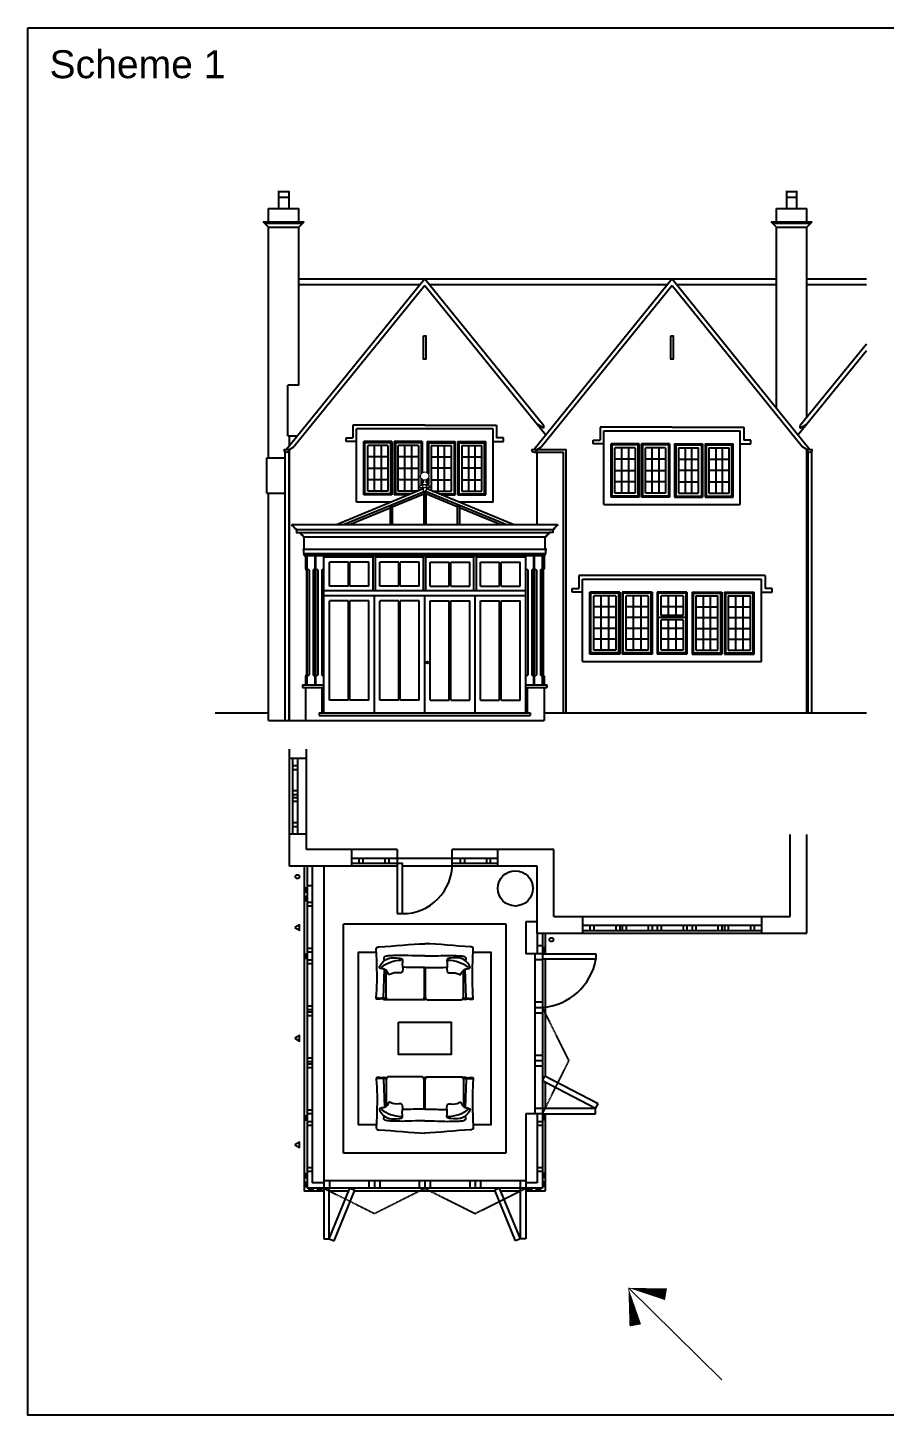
# Model space of a CAD drawing. Header units: millimetres. Extents: x -38686 to 870903, y -23218 to 232707.
# Drawn here: x 281 to 15591, y -23218 to 1592 of the extents above; entities that cross this region are included whole.
import ezdxf

# ---------------------------------------------------------------- set-up
doc = ezdxf.new("R2010")
doc.units = ezdxf.units.MM
doc.header["$LTSCALE"] = 10
doc.linetypes.add('DASHED', pattern=[19.05, 12.7, -6.35])
for name, color, linetype in [('40 - Detail Outline', 142, 'Continuous'), ('Map', 7, 'Continuous'), ('Orangery', 251, 'Continuous')]:
    doc.layers.add(name, color=color, linetype=linetype)
doc.styles.get("Standard").update_dxf_attribs({"font": 'arial.ttf'})

msp = doc.modelspace()

# ---------------------------------------------------------------- linework, layer by layer
at = {"color": 140, "linetype": 'Continuous', "lineweight": 5, "ltscale": 10, "transparency": 33554687}
msp.add_line((7345.434, -6491.071), (7410.434, -6491.071), dxfattribs=at)
at = {"layer": '40 - Detail Outline', "color": 140, "linetype": 'Continuous', "lineweight": 5, "transparency": 33554687}
for p, q in [((7310.434, -6628.071), (7310.434, -6665.962)), ((7349.975, -6628.071), (7349.975, -6703.703)), ((7405.894, -6628.071), (7405.894, -6703.703)), ((7445.434, -6628.071), (7445.434, -6665.962))]:
    msp.add_line(p, q, dxfattribs=at)
at = {"layer": '40 - Detail Outline', "color": 140, "ltscale": 10, "transparency": 33554687}
for p, q in [((5002.934, -7292.732), (9752.934, -7292.732)), ((5072.934, -7377.732), (9682.934, -7377.732)), ((5090.934, -7435.732), (9601.934, -7435.732)), ((5213.934, -7510.732), (9531.934, -7510.732))]:
    msp.add_line(p, q, dxfattribs=at)
at = {"layer": '40 - Detail Outline', "color": 140, "transparency": 33554687}
for p, q in [((6640.507, -15755.877), (6656.869, -15243.721)), ((8115.362, -15755.877), (8099, -15243.721)), ((6520.845, -15769.666), (6517.017, -15775.332)), ((6652.382, -15782.141), (6706.924, -15782.141)), ((7348.748, -15782.141), (7377.934, -15782.141)), ((7407.12, -15782.141), (7377.934, -15782.141)), ((8103.487, -15782.141), (8048.945, -15782.141)), ((8235.023, -15769.666), (8238.851, -15775.332)), ((6520.845, -17188.621), (6517.017, -17182.956)), ((6640.507, -17202.41), (6656.869, -17714.566)), ((6652.382, -17176.146), (6706.924, -17176.147)), ((7348.748, -17176.147), (7377.934, -17176.146)), ((7407.12, -17176.147), (7377.934, -17176.146)), ((8103.487, -17176.146), (8048.945, -17176.147)), ((8115.362, -17202.41), (8099, -17714.566)), ((8235.023, -17188.621), (8238.851, -17182.956))]:
    msp.add_line(p, q, dxfattribs=at)
at = {"layer": '40 - Detail Outline', "color": 140, "linetype": 'Continuous', "lineweight": 5, "ltscale": 10, "transparency": 33554687}
msp.add_lwpolyline([(7314.434, -6584.071, -0.414213562), (7310.434, -6580.071, -0.322092217), (7321.934, -6564.071), (7321.934, -6553.071, 0.000000105), (7321.934, -6553.071, 0.067458989), (7337.452, -6550.968, 0.079812445), (7349.512, -6545.456, 0.107118114), (7358.268, -6536.414, 0.139887381), (7360.934, -6527.071, 0.000001589), (7360.934, -6527.071, 0.120011217), (7359.67, -6521.88, 0.104956733), (7355.809, -6517.172, 0.088922687), (7350.295, -6514.178, 0.080166898), (7343.434, -6513.071), (7343.434, -6505.071), (7338.397, -6505.071), (7337.898, -6504.602, -0.292778523), (7345.434, -6491.071, -0.797723237), (7377.934, -6348.479, -0.797723237), (7410.434, -6491.071, -0.292778523), (7417.971, -6504.602), (7417.472, -6505.071), (7412.434, -6505.071), (7412.434, -6513.071, 0.080166898), (7405.574, -6514.178, 0.088922687), (7400.06, -6517.172, 0.104956733), (7396.199, -6521.88, 0.120011217), (7394.934, -6527.071, 0.000001589), (7394.934, -6527.071, 0.139887381), (7397.6, -6536.414, 0.107118114), (7406.357, -6545.456, 0.079812445), (7418.417, -6550.968, 0.067458989), (7433.934, -6553.071, 0.000000105), (7433.934, -6553.071), (7433.934, -6564.071, -0.322092217), (7445.434, -6580.071, -0.414213562), (7441.434, -6584.071)], format="xyb", close=True, dxfattribs=at)
at = {"layer": '40 - Detail Outline', "color": 140, "linetype": 'Continuous', "lineweight": 5, "transparency": 33554687}
for points in [[(7377.934, -6584.071), (7322.934, -6584.071), (7314.33, -6584.977, 0.383818949), (7313.434, -6585.972), (7313.434, -6591.095, -0.402186509), (7312.476, -6592.094, 0.344319028), (7286.675, -6614.023, 0.475043803), (7298.125, -6628.071), (7299.184, -6628.071), (7377.934, -6628.071)], [(7377.934, -6584.071), (7432.934, -6584.071), (7441.539, -6584.977, -0.383818949), (7442.434, -6585.972), (7442.434, -6591.095, 0.402186509), (7443.393, -6592.094, -0.344319028), (7469.194, -6614.023, -0.475043803), (7457.744, -6628.071), (7456.684, -6628.071), (7377.934, -6628.071)]]:
    msp.add_lwpolyline(points, format="xyb", dxfattribs=at)
at = {"layer": '40 - Detail Outline', "color": 140, "linetype": 'Continuous', "transparency": 33554687}
for points in [[(5002.934, -7292.732), (5002.934, -7307.732, -0.335124978), (5037.934, -7335.232, 0.269594859), (5072.934, -7362.732), (5072.934, -7377.732, -0.414213562), (5087.934, -7392.732), (5087.934, -7435.732), (5153.934, -7435.732, 0.414213562), (5190.934, -7472.732), (5190.934, -7487.732, -0.414213562), (5213.934, -7510.732), (5223.934, -7510.732)], [(9752.934, -7292.732), (9752.934, -7307.732, 0.335124978), (9717.934, -7335.232, -0.269594859), (9682.934, -7362.732), (9682.934, -7377.732, 0.414213562), (9667.934, -7392.732), (9667.934, -7435.732), (9601.934, -7435.732, -0.414213562), (9564.934, -7472.732), (9564.934, -7487.732, 0.414213562), (9541.934, -7510.732), (9531.934, -7510.732)]]:
    msp.add_lwpolyline(points, format="xyb", dxfattribs=at)
at = {"layer": '40 - Detail Outline', "color": 140, "ltscale": 10, "transparency": 33554687}
for points in [[(5223.934, -7842.732), (5223.934, -7807.732), (5215.934, -7807.732), (5215.934, -7750.483, 0.414213562), (5209.934, -7744.483), (5209.934, -7731.483), (5223.933, -7727.732), (5223.934, -7510.732)], [(9531.934, -7842.732), (9531.934, -7807.732), (9539.934, -7807.732), (9539.934, -7750.483, -0.414213562), (9545.934, -7744.483), (9545.934, -7731.483), (9531.936, -7727.732), (9531.935, -7510.732)]]:
    msp.add_lwpolyline(points, format="xyb", dxfattribs=at)
for points in [[(5209.934, -7731.483), (9545.934, -7731.483)], [(5215.934, -7807.732), (9531.934, -7807.732)]]:
    msp.add_lwpolyline(points, dxfattribs=at)
at = {"layer": '40 - Detail Outline', "color": 140, "transparency": 33554687}
for points in [[(7367.867, -15213.715), (7367.864, -15742.82, -0.414213562), (7317.864, -15792.819), (6737.813, -15792.816, -0.414213562), (6687.813, -15742.816), (6687.816, -15261.835)], [(7388.001, -15213.715), (7388.005, -15742.82, 0.414213562), (7438.005, -15792.819), (8018.056, -15792.816, 0.414213562), (8068.055, -15742.816), (8068.052, -15261.835)], [(7367.867, -17744.572), (7367.864, -17215.468, 0.414213562), (7317.864, -17165.468), (6737.813, -17165.471, 0.414213562), (6687.813, -17215.471), (6687.816, -17696.452)], [(7388.001, -17744.572), (7388.005, -17215.468, -0.414213562), (7438.005, -17165.468), (8018.056, -17165.471, -0.414213562), (8068.055, -17215.471), (8068.052, -17696.452)]]:
    msp.add_lwpolyline(points, format="xyb", dxfattribs=at)
at = {"layer": '40 - Detail Outline', "color": 1, "ltscale": 10}
msp.add_lwpolyline([(11689.788, -21054.071, 209.555, 0, 0), (11018.216, -20941.314, 0, 209.555, 0), (11141.441, -21611.045, 0, 0, 0)], format="xyseb", dxfattribs=at)
at = {"layer": '40 - Detail Outline', "color": 1, "lineweight": 5, "ltscale": 10}
msp.add_lwpolyline([(11018.216, -20941.314), (12687.154, -22584.401)], dxfattribs=at)
at = {"layer": '40 - Detail Outline', "color": 140, "transparency": 33554687}
for centre, radius, start, end in [((6981.174, -15728.025), 644.126, 91.9737336, 126.6290117), ((7774.694, -15728.025), 644.126, 53.3709883, 88.0262664), ((6649.744, -15757.254), 25.027, 211.7248239, 276.0499332), ((8106.125, -15757.254), 25.027, 263.9500668, 328.2751761), ((6649.744, -17201.034), 25.027, 83.9500668, 148.2751761), ((8106.125, -17201.034), 25.027, 31.7248239, 96.0499332), ((6981.174, -17230.262), 644.126, 233.3709883, 268.0262664), ((7774.694, -17230.262), 644.126, 271.9737336, 306.6290117)]:
    msp.add_arc(centre, radius, start, end, dxfattribs=at)
at = {"layer": '40 - Detail Outline', "color": 140, "linetype": 'Continuous', "lineweight": 5, "transparency": 33554687}
for points in [[(7345.518, -6628.071), (7345.306, -6628.071), (7345.094, -6628.071), (7342.872, -6628.071), (7341.469, -6623.767), (7340.066, -6619.462), (7340.514, -6614.023), (7342.248, -6592.98), (7350.834, -6592.094), (7351.218, -6592.055), (7351.218, -6591.095), (7351.218, -6588.533), (7351.218, -6585.972), (7351.218, -6585.071), (7351.576, -6584.977), (7353.297, -6584.524), (7355.018, -6584.071)], [(7410.351, -6628.071), (7410.563, -6628.071), (7410.775, -6628.071), (7412.996, -6628.071), (7414.4, -6623.767), (7415.803, -6619.462), (7415.355, -6614.023), (7413.621, -6592.98), (7405.035, -6592.094), (7404.651, -6592.055), (7404.651, -6591.095), (7404.651, -6588.533), (7404.651, -6585.972), (7404.651, -6585.071), (7404.293, -6584.977), (7402.572, -6584.524), (7400.851, -6584.071)]]:
    msp.add_rational_spline(points, [1, 1, 1, 0.903262169747, 1, 0.903262169747, 1, 0.788020204157, 1, 0.721534869368, 1, 1, 1, 0.743197411366, 1, 1, 1], degree=2, knots=[0, 0, 0, 1, 1, 1.886968151, 1.886968151, 2.773936301, 2.773936301, 4.100355832, 4.100355832, 5.629915337, 5.629915337, 6.629915337, 6.629915337, 8.095834726, 8.095834726, 9.095834726, 9.095834726, 9.095834726], dxfattribs=at)
at = {"layer": '40 - Detail Outline', "color": 140, "transparency": 33554687}
for points, knots in [([(6689.472, -15755.597), (6659.951, -15763.812), (6614.412, -15775.444), (6558.854, -15777.255), (6531.997, -15779.593), (6519.32, -15777.066), (6513.192, -15773.043), (6509.85, -15763.213), (6527.598, -15562.685), (6525.586, -15295.012), (6519.754, -15019.237), (6509.411, -14899.056), (6509.56, -14872.085), (6519.426, -14851.803), (6538.573, -14844.85), (6817.2, -14834.108), (7141.142, -14787.073), (7377.934, -14785.701)], [16.542425365, 16.542425365, 16.542425365, 16.542425365, 107.882738481, 157.063811485, 183.481511181, 187.762929731, 195.766139732, 204.033509278, 217.440480661, 796.336448558, 1009.318587722, 1043.236570087, 1071.767726892, 1089.602501774, 1106.361795106, 1129.456014056, 1929.944997013, 1929.944997013, 1929.944997013, 1929.944997013]), ([(8066.397, -15755.597), (8095.918, -15763.812), (8141.457, -15775.444), (8197.014, -15777.255), (8223.872, -15779.593), (8236.549, -15777.066), (8242.677, -15773.043), (8246.019, -15763.213), (8228.271, -15562.685), (8230.283, -15295.012), (8236.115, -15019.237), (8246.458, -14899.056), (8246.309, -14872.085), (8236.443, -14851.803), (8217.296, -14844.85), (7938.669, -14834.108), (7614.727, -14787.073), (7377.934, -14785.701)], [16.542425365, 16.542425365, 16.542425365, 16.542425365, 107.882738481, 157.063811485, 183.481511181, 187.762929731, 195.766139732, 204.033509278, 217.440480661, 796.336448558, 1009.318587722, 1043.236570087, 1071.767726892, 1089.602501774, 1106.361795106, 1129.456014056, 1929.944997013, 1929.944997013, 1929.944997013, 1929.944997013]), ([(7379.192, -15002.03), (7343.886, -15003.859), (7224.522, -15010.042), (7047.317, -14991.077), (6869.821, -14999.191), (6749.731, -15000.567), (6681.977, -15008.032), (6633.349, -15036.186), (6649.891, -15069.015), (6651.622, -15088.259), (6651.899, -15093.904)], [0, 0, 0, 0, 105.998564191, 358.366928179, 531.403068194, 640.737371109, 714.167857702, 743.708244109, 784.599429041, 801.851108992, 801.851108992, 801.851108992, 801.851108992]), ([(7376.677, -15002.03), (7411.983, -15003.859), (7531.347, -15010.042), (7708.552, -14991.077), (7886.048, -14999.191), (8006.138, -15000.567), (8073.892, -15008.032), (8122.52, -15036.186), (8105.977, -15069.015), (8104.246, -15088.259), (8103.97, -15093.904)], [0, 0, 0, 0, 105.998564191, 358.366928179, 531.403068194, 640.737371109, 714.167857702, 743.708244109, 784.599429041, 801.851108992, 801.851108992, 801.851108992, 801.851108992]), ([(7377.934, -15213.562), (7247.321, -15214.667), (7150.473, -15208.495), (6999.852, -15208.781), (6980.99, -15208.861)], [9.582079708, 9.582079708, 9.582079708, 9.582079708, 123.514613274, 145.057471223, 145.057471223, 145.057471223, 145.057471223]), ([(7377.934, -15213.562), (7508.547, -15214.667), (7605.395, -15208.495), (7756.017, -15208.781), (7774.878, -15208.861)], [9.582079708, 9.582079708, 9.582079708, 9.582079708, 123.514613274, 145.057471223, 145.057471223, 145.057471223, 145.057471223]), ([(6689.472, -17202.691), (6659.951, -17194.475), (6614.412, -17182.844), (6558.854, -17181.032), (6531.997, -17178.694), (6519.32, -17181.221), (6513.192, -17185.244), (6509.85, -17195.074), (6527.598, -17395.602), (6525.586, -17663.275), (6519.754, -17939.05), (6509.411, -18059.231), (6509.56, -18086.202), (6519.426, -18106.484), (6538.573, -18113.437), (6817.2, -18124.179), (7141.142, -18171.215), (7377.934, -18172.586)], [16.542425365, 16.542425365, 16.542425365, 16.542425365, 107.882738481, 157.063811485, 183.481511181, 187.762929731, 195.766139732, 204.033509278, 217.440480661, 796.336448558, 1009.318587722, 1043.236570087, 1071.767726892, 1089.602501774, 1106.361795106, 1129.456014056, 1929.944997013, 1929.944997013, 1929.944997013, 1929.944997013]), ([(8066.397, -17202.691), (8095.918, -17194.475), (8141.457, -17182.844), (8197.014, -17181.032), (8223.872, -17178.694), (8236.549, -17181.221), (8242.677, -17185.244), (8246.019, -17195.074), (8228.271, -17395.602), (8230.283, -17663.275), (8236.115, -17939.05), (8246.458, -18059.231), (8246.309, -18086.202), (8236.443, -18106.484), (8217.296, -18113.437), (7938.669, -18124.179), (7614.727, -18171.215), (7377.934, -18172.586)], [16.542425365, 16.542425365, 16.542425365, 16.542425365, 107.882738481, 157.063811485, 183.481511181, 187.762929731, 195.766139732, 204.033509278, 217.440480661, 796.336448558, 1009.318587722, 1043.236570087, 1071.767726892, 1089.602501774, 1106.361795106, 1129.456014056, 1929.944997013, 1929.944997013, 1929.944997013, 1929.944997013]), ([(7377.934, -17744.725), (7247.321, -17743.62), (7150.473, -17749.792), (6999.852, -17749.506), (6980.99, -17749.427)], [9.582079708, 9.582079708, 9.582079708, 9.582079708, 123.514613274, 145.057471223, 145.057471223, 145.057471223, 145.057471223]), ([(7377.934, -17744.725), (7508.547, -17743.62), (7605.395, -17749.792), (7756.017, -17749.506), (7774.878, -17749.427)], [9.582079708, 9.582079708, 9.582079708, 9.582079708, 123.514613274, 145.057471223, 145.057471223, 145.057471223, 145.057471223]), ([(7379.192, -17956.257), (7343.886, -17954.428), (7224.522, -17948.245), (7047.317, -17967.21), (6869.821, -17959.096), (6749.731, -17957.72), (6681.977, -17950.255), (6633.349, -17922.101), (6649.891, -17889.272), (6651.622, -17870.028), (6651.899, -17864.383)], [0, 0, 0, 0, 105.998564191, 358.366928179, 531.403068194, 640.737371109, 714.167857702, 743.708244109, 784.599429041, 801.851108992, 801.851108992, 801.851108992, 801.851108992]), ([(7376.677, -17956.257), (7411.983, -17954.428), (7531.347, -17948.245), (7708.552, -17967.21), (7886.048, -17959.096), (8006.138, -17957.72), (8073.892, -17950.255), (8122.52, -17922.101), (8105.977, -17889.272), (8104.246, -17870.028), (8103.97, -17864.383)], [0, 0, 0, 0, 105.998564191, 358.366928179, 531.403068194, 640.737371109, 714.167857702, 743.708244109, 784.599429041, 801.851108992, 801.851108992, 801.851108992, 801.851108992])]:
    msp.add_open_spline(points, degree=3, knots=knots, dxfattribs=at)
for points in [[(6732.286, -15330.68), (6700.464, -15274.424), (6636.821, -15237.734), (6570.729, -15220.612), (6609.895, -15135.005), (6913.429, -15044.508), (6979.52, -15068.967), (6977.072, -15110.548), (6979.519, -15279.317), (6974.544, -15293.7), (6911.93, -15305.731), (6762.621, -15332.2), (6738.539, -15337.012), (6732.286, -15330.686)], [(8023.583, -15330.68), (8055.404, -15274.424), (8119.048, -15237.734), (8185.14, -15220.612), (8145.974, -15135.005), (7842.44, -15044.508), (7776.348, -15068.967), (7778.796, -15110.548), (7776.35, -15279.317), (7781.325, -15293.7), (7843.939, -15305.731), (7993.248, -15332.2), (8017.329, -15337.012), (8023.583, -15330.686)], [(6640.507, -15755.877), (6546.118, -15762.145), (6523.851, -15764.751), (6520.845, -15769.666)], [(8115.362, -15755.877), (8209.751, -15762.145), (8232.018, -15764.751), (8235.023, -15769.666)], [(6640.507, -17202.41), (6546.118, -17196.142), (6523.851, -17193.536), (6520.845, -17188.621)], [(8115.362, -17202.41), (8209.751, -17196.142), (8232.018, -17193.536), (8235.023, -17188.621)], [(6732.286, -17627.607), (6700.464, -17683.863), (6636.821, -17720.553), (6570.729, -17737.675), (6609.895, -17823.282), (6913.429, -17913.78), (6979.52, -17889.32), (6977.072, -17847.739), (6979.519, -17678.97), (6974.544, -17664.587), (6911.93, -17652.556), (6762.621, -17626.087), (6738.539, -17621.275), (6732.286, -17627.601)], [(8023.583, -17627.607), (8055.404, -17683.863), (8119.048, -17720.553), (8185.14, -17737.675), (8145.974, -17823.282), (7842.44, -17913.78), (7776.348, -17889.32), (7778.796, -17847.739), (7776.35, -17678.97), (7781.325, -17664.587), (7843.939, -17652.556), (7993.248, -17626.087), (8017.329, -17621.275), (8023.583, -17627.601)]]:
    msp.add_spline(points, degree=3, dxfattribs=at)
at = {"layer": 'Map', "color": 140, "ltscale": 10, "transparency": 33554687}
for p, q in [((4753.133, -1333.452), (4961.744, -1333.452)), ((4768.133, -1640.152), (4768.133, -1333.452)), ((4768.133, -1438.095), (4946.744, -1438.095)), ((4946.744, -1333.452), (4946.744, -1640.152)), ((13832.125, -1333.452), (14040.736, -1333.452)), ((13847.125, -1640.152), (13847.125, -1333.452)), ((13847.125, -1438.095), (14025.736, -1438.095)), ((14025.736, -1333.452), (14025.736, -1640.152)), ((4585.934, -1878.205), (4585.934, -1640.152)), ((4585.934, -1640.152), (5128.942, -1640.152)), ((5128.942, -1878.205), (5128.942, -1640.152)), ((13664.926, -1878.205), (13664.926, -1640.152)), ((13664.926, -1640.152), (14207.934, -1640.152)), ((14207.934, -1878.205), (14207.934, -1640.152)), ((4491.396, -1878.205), (5223.481, -1878.205)), ((4585.934, -1972.744), (4491.396, -1878.205)), ((4515.662, -1902.471), (5199.215, -1902.471)), ((4585.934, -6099.081), (4585.934, -1972.744)), ((4585.934, -1972.744), (5128.942, -1972.744)), ((5128.942, -1972.744), (5223.481, -1878.205)), ((5128.942, -4799.084), (5128.942, -1972.744)), ((13570.388, -1878.205), (14302.473, -1878.205)), ((13664.926, -1972.744), (13570.388, -1878.205)), ((13594.654, -1902.471), (14278.207, -1902.471)), ((13664.926, -1972.744), (14207.934, -1972.744)), ((13664.926, -5207.047), (13664.926, -1972.744)), ((14207.934, -1972.744), (14302.473, -1878.205)), ((14207.934, -5376.845), (14207.934, -1972.744)), ((7377.934, -2898.464), (4904.938, -5947.732)), ((5128.942, -2898.464), (13664.926, -2898.464)), ((7377.934, -2898.464), (9506.296, -5522.788)), ((11797.934, -2898.464), (9331.938, -5947.732)), ((11797.934, -2898.464), (14263.931, -5947.732)), ((14207.934, -2898.464), (15271.874, -2898.464)), ((7377.934, -3017.509), (5038.579, -5901.994)), ((5128.942, -2998.464), (7299.948, -2998.464)), ((7377.934, -3017.509), (9542.861, -5686.919)), ((7455.921, -2998.464), (11720.174, -2998.464)), ((11797.934, -3017.977), (9465.579, -5901.994)), ((11797.934, -3017.977), (14130.29, -5901.994)), ((11875.695, -2998.464), (13664.926, -2998.464)), ((14207.934, -2998.464), (15271.874, -2998.464)), ((4930.934, -5706.504), (4930.934, -4799.084)), ((5128.942, -4799.084), (4930.934, -4799.084)), ((7377.934, -5512.732), (6092.934, -5512.732)), ((6092.934, -5512.732), (6092.934, -5742.732)), ((8597.934, -5577.732), (6157.934, -5577.732)), ((6157.934, -6892.732), (6157.934, -5577.732)), ((7377.934, -5512.732), (8662.934, -5512.732)), ((8597.934, -6892.732), (8597.934, -5577.732)), ((8662.934, -5512.732), (8662.934, -5742.732)), ((9506.049, -5565.467), (9387.934, -5495.89)), ((9506.049, -5565.467), (9506.296, -5522.788)), ((11797.934, -5552.732), (10512.934, -5552.732)), ((10512.934, -5552.732), (10512.934, -5782.732)), ((10577.934, -5617.732), (13017.934, -5617.732)), ((10577.934, -6932.732), (10577.934, -5617.732)), ((11797.934, -5552.732), (13082.934, -5552.732)), ((13017.934, -6932.732), (13017.934, -5617.732)), ((13082.934, -5552.732), (13082.934, -5782.732)), ((4860.934, -5947.732), (4960.934, -5947.732)), ((4930.934, -5706.504), (5100.577, -5706.504)), ((4960.934, -5878.686), (4960.934, -5706.504)), ((4960.934, -5947.732), (5038.579, -5901.994)), ((4960.934, -6727.732), (4960.934, -5947.732)), ((5970.223, -5807.732), (5970.223, -5742.732)), ((5970.223, -5742.732), (6092.934, -5742.732)), ((6157.934, -5807.732), (5970.223, -5807.732)), ((6787.934, -5807.732), (6287.934, -5807.732)), ((6287.934, -6762.732), (6287.934, -5807.732)), ((6767.934, -5827.732), (6307.934, -5827.732)), ((6307.934, -6742.732), (6307.934, -5827.732)), ((6717.934, -5877.732), (6357.934, -5877.732)), ((6357.934, -6692.732), (6357.934, -5877.732)), ((6477.934, -6692.732), (6477.934, -5877.732)), ((6597.934, -5877.732), (6597.934, -6692.732)), ((6717.934, -5877.732), (6717.934, -6692.732)), ((6767.934, -5827.732), (6767.934, -6742.732)), ((6787.934, -5807.732), (6787.934, -6762.732)), ((7332.934, -5807.732), (6832.934, -5807.732)), ((6832.934, -5807.732), (6832.934, -6762.732)), ((7312.934, -5827.732), (6852.934, -5827.732)), ((6852.934, -5827.732), (6852.934, -6742.732)), ((7262.934, -5877.732), (6902.934, -5877.732)), ((6902.934, -6692.732), (6902.934, -5877.732)), ((7022.934, -6692.732), (7022.934, -5877.732)), ((7142.934, -5877.732), (7142.934, -6692.732)), ((7262.934, -5877.732), (7262.934, -6685.637)), ((7312.934, -5827.732), (7312.934, -6386.062)), ((7332.934, -5807.732), (7332.934, -6363.479)), ((7422.934, -5807.732), (7922.934, -5807.732)), ((7422.934, -5807.732), (7422.934, -6363.479)), ((7442.934, -5827.732), (7902.934, -5827.732)), ((7442.934, -5827.732), (7442.934, -6386.062)), ((7492.934, -5877.732), (7852.934, -5877.732)), ((7492.934, -5877.732), (7492.934, -6685.637)), ((7612.934, -5877.732), (7612.934, -6692.732)), ((7732.934, -6692.732), (7732.934, -5877.732)), ((7852.934, -6692.732), (7852.934, -5877.732)), ((7902.934, -5827.732), (7902.934, -6742.732)), ((7922.934, -5807.732), (7922.934, -6762.732)), ((7967.934, -5807.732), (8467.934, -5807.732)), ((7967.934, -5807.732), (7967.934, -6762.732)), ((7987.934, -5827.732), (8447.934, -5827.732)), ((7987.934, -5827.732), (7987.934, -6742.732)), ((8037.934, -5877.732), (8397.934, -5877.732)), ((8037.934, -5877.732), (8037.934, -6692.732)), ((8157.934, -5877.732), (8157.934, -6692.732)), ((8277.934, -6692.732), (8277.934, -5877.732)), ((8397.934, -6692.732), (8397.934, -5877.732)), ((8447.934, -6742.732), (8447.934, -5827.732)), ((8467.934, -6762.732), (8467.934, -5807.732)), ((8597.934, -5807.732), (8785.645, -5807.732)), ((8785.645, -5742.732), (8662.934, -5742.732)), ((8785.645, -5807.732), (8785.645, -5742.732)), ((9287.934, -5947.732), (9387.934, -5947.732)), ((9387.934, -5947.732), (9465.579, -5901.994)), ((9387.934, -5947.732), (9906.579, -5947.732)), ((9906.579, -10657.732), (9906.579, -5947.732)), ((10390.223, -5847.732), (10390.223, -5782.732)), ((10390.223, -5782.732), (10512.934, -5782.732)), ((10577.934, -5847.732), (10390.223, -5847.732)), ((11207.934, -5847.732), (10707.934, -5847.732)), ((10707.934, -6802.732), (10707.934, -5847.732)), ((11187.934, -5867.732), (10727.934, -5867.732)), ((10727.934, -6782.732), (10727.934, -5867.732)), ((11137.934, -5917.732), (10777.934, -5917.732)), ((10777.934, -6732.732), (10777.934, -5917.732)), ((10897.934, -6732.732), (10897.934, -5917.732)), ((11017.934, -5917.732), (11017.934, -6732.732)), ((11137.934, -5917.732), (11137.934, -6732.732)), ((11187.934, -5867.732), (11187.934, -6782.732)), ((11207.934, -5847.732), (11207.934, -6802.732)), ((11752.934, -5847.732), (11252.934, -5847.732)), ((11252.934, -5847.732), (11252.934, -6802.732)), ((11732.934, -5867.732), (11272.934, -5867.732)), ((11272.934, -5867.732), (11272.934, -6782.732)), ((11682.934, -5917.732), (11322.934, -5917.732)), ((11322.934, -6732.732), (11322.934, -5917.732)), ((11442.934, -6732.732), (11442.934, -5917.732)), ((11562.934, -5917.732), (11562.934, -6732.732)), ((11682.934, -5917.732), (11682.934, -6732.732)), ((11732.934, -5867.732), (11732.934, -6782.732)), ((11752.934, -5847.732), (11752.934, -6802.732)), ((11842.934, -5847.732), (12342.934, -5847.732)), ((11842.934, -5847.732), (11842.934, -6802.732)), ((11862.934, -5867.732), (12322.934, -5867.732)), ((11862.934, -5867.732), (11862.934, -6782.732)), ((11912.934, -5917.732), (12272.934, -5917.732)), ((11912.934, -5917.732), (11912.934, -6732.732)), ((12032.934, -5917.732), (12032.934, -6732.732)), ((12152.934, -6732.732), (12152.934, -5917.732)), ((12272.934, -6732.732), (12272.934, -5917.732)), ((12322.934, -5867.732), (12322.934, -6782.732)), ((12342.934, -5847.732), (12342.934, -6802.732)), ((12387.934, -5847.732), (12887.934, -5847.732)), ((12387.934, -5847.732), (12387.934, -6802.732)), ((12407.934, -5867.732), (12867.934, -5867.732)), ((12407.934, -5867.732), (12407.934, -6782.732)), ((12457.934, -5917.732), (12817.934, -5917.732)), ((12457.934, -5917.732), (12457.934, -6732.732)), ((12577.934, -5917.732), (12577.934, -6732.732)), ((12697.934, -6732.732), (12697.934, -5917.732)), ((12817.934, -6732.732), (12817.934, -5917.732)), ((12867.934, -6782.732), (12867.934, -5867.732)), ((12887.934, -6802.732), (12887.934, -5847.732)), ((13017.934, -5847.732), (13205.645, -5847.732)), ((13205.645, -5782.732), (13082.934, -5782.732)), ((13205.645, -5847.732), (13205.645, -5782.732)), ((14207.934, -5947.732), (14130.29, -5901.994)), ((14207.934, -10657.732), (14207.934, -5947.732)), ((14207.934, -5947.732), (14307.934, -5947.732)), ((4555.934, -6099.081), (4875.934, -6099.081)), ((4555.934, -6727.732), (4555.934, -6099.081)), ((4875.934, -5983.439), (4875.934, -10797.732)), ((4945.934, -5983.439), (4945.934, -10797.732)), ((4945.934, -6099.081), (4960.934, -6099.081)), ((6717.934, -6081.482), (6357.934, -6081.482)), ((7262.934, -6081.482), (6902.934, -6081.482)), ((7492.934, -6081.482), (7852.934, -6081.482)), ((8037.934, -6081.482), (8397.934, -6081.482)), ((9337.934, -5997.732), (9856.579, -5997.732)), ((9387.934, -7292.732), (9387.934, -5997.732)), ((9856.579, -10657.732), (9856.579, -5997.732)), ((11137.934, -6121.482), (10777.934, -6121.482)), ((11682.934, -6121.482), (11322.934, -6121.482)), ((11912.934, -6121.482), (12272.934, -6121.482)), ((12457.934, -6121.482), (12817.934, -6121.482)), ((14222.934, -5983.439), (14222.934, -10657.732)), ((14292.934, -5983.439), (14292.934, -10657.732)), ((6357.934, -6285.232), (6717.934, -6285.232)), ((6902.934, -6285.232), (7262.934, -6285.232)), ((7852.934, -6285.232), (7492.934, -6285.232)), ((8397.934, -6285.232), (8037.934, -6285.232)), ((10777.934, -6325.232), (11137.934, -6325.232)), ((11322.934, -6325.232), (11682.934, -6325.232)), ((12272.934, -6325.232), (11912.934, -6325.232)), ((12817.934, -6325.232), (12457.934, -6325.232)), ((5797.278, -7292.732), (7349.975, -6649.584)), ((5927.934, -7292.732), (7377.934, -6692.122)), ((6717.934, -6488.982), (6357.934, -6488.982)), ((6717.934, -6692.732), (6357.934, -6692.732)), ((7262.934, -6488.982), (6902.934, -6488.982)), ((7245.806, -6692.732), (6902.934, -6692.732)), ((7312.934, -6460.895), (7312.934, -6571.231)), ((7332.934, -6483.479), (7332.934, -6552.024)), ((8827.934, -7292.732), (7377.934, -6692.122)), ((8958.591, -7292.732), (7405.894, -6649.584)), ((7422.934, -6483.479), (7422.934, -6552.024)), ((7442.934, -6460.895), (7442.934, -6571.231)), ((7492.934, -6488.982), (7852.934, -6488.982)), ((7510.063, -6692.732), (7852.934, -6692.732)), ((8037.934, -6488.982), (8397.934, -6488.982)), ((8037.934, -6692.732), (8397.934, -6692.732)), ((11137.934, -6528.982), (10777.934, -6528.982)), ((11682.934, -6528.982), (11322.934, -6528.982)), ((11912.934, -6528.982), (12272.934, -6528.982)), ((12457.934, -6528.982), (12817.934, -6528.982)), ((4555.934, -6727.732), (4875.934, -6727.732)), ((4585.934, -10797.732), (4585.934, -6727.732)), ((4945.934, -6727.732), (4960.934, -6727.732)), ((4960.934, -10797.732), (4960.934, -6727.732)), ((6762.964, -6892.732), (6157.934, -6892.732)), ((6787.934, -6762.732), (6287.934, -6762.732)), ((6767.934, -6742.732), (6307.934, -6742.732)), ((6796.934, -6976.076), (7358.934, -6743.288)), ((7076.811, -6762.732), (6832.934, -6762.732)), ((7125.096, -6742.732), (6852.934, -6742.732)), ((7358.934, -6743.288), (7358.934, -7292.732)), ((7396.934, -6743.288), (7396.934, -7292.732)), ((7958.934, -6976.076), (7396.934, -6743.288)), ((7630.773, -6742.732), (7902.934, -6742.732)), ((7679.058, -6762.732), (7922.934, -6762.732)), ((7967.934, -6762.732), (8467.934, -6762.732)), ((7987.934, -6742.732), (8447.934, -6742.732)), ((8597.934, -6892.732), (7992.905, -6892.732)), ((10577.934, -6932.732), (13017.934, -6932.732)), ((11207.934, -6802.732), (10707.934, -6802.732)), ((11187.934, -6782.732), (10727.934, -6782.732)), ((11137.934, -6732.732), (10777.934, -6732.732)), ((11752.934, -6802.732), (11252.934, -6802.732)), ((11732.934, -6782.732), (11272.934, -6782.732)), ((11682.934, -6732.732), (11322.934, -6732.732)), ((11842.934, -6802.732), (12342.934, -6802.732)), ((11862.934, -6782.732), (12322.934, -6782.732)), ((11912.934, -6732.732), (12272.934, -6732.732)), ((12387.934, -6802.732), (12887.934, -6802.732)), ((12407.934, -6782.732), (12867.934, -6782.732)), ((12457.934, -6732.732), (12817.934, -6732.732)), ((6032.459, -7292.732), (6758.934, -6991.816)), ((6758.934, -6976.076), (6758.934, -7292.732)), ((6796.934, -6976.076), (6796.934, -7292.732)), ((7958.934, -6976.076), (7958.934, -7292.732)), ((7996.934, -6976.076), (7996.934, -7292.732)), ((8723.409, -7292.732), (7996.934, -6991.816)), ((5273.934, -10157.732), (5273.934, -7842.732)), ((5573.934, -10657.732), (5573.934, -7842.732)), ((6454.434, -8467.732), (6454.434, -7867.732)), ((6498.434, -8467.732), (6498.434, -7867.732)), ((7355.934, -8467.732), (7355.934, -7867.732)), ((7399.934, -8467.732), (7399.934, -7867.732)), ((8257.434, -8467.732), (8257.434, -7867.732)), ((8301.434, -8467.732), (8301.434, -7867.732)), ((9181.934, -10657.732), (9181.934, -7842.732)), ((9481.934, -10157.732), (9481.934, -7842.732)), ((5673.934, -8392.732), (5673.934, -7962.732)), ((6013.934, -8392.732), (6013.934, -7962.732)), ((6039.934, -8392.732), (6039.934, -7962.732)), ((6379.934, -8392.732), (6379.934, -7962.732)), ((6572.934, -8392.732), (6572.934, -7962.732)), ((6912.934, -8392.732), (6912.934, -7962.732)), ((6938.934, -8392.732), (6938.934, -7962.732)), ((7278.934, -8392.732), (7278.934, -7962.732)), ((7476.934, -8392.732), (7476.934, -7962.732)), ((7816.934, -8392.732), (7816.934, -7962.732)), ((7842.934, -8392.732), (7842.934, -7962.732)), ((8182.934, -8392.732), (8182.934, -7962.732)), ((8375.934, -8392.732), (8375.934, -7962.732)), ((8715.934, -8392.732), (8715.934, -7962.732)), ((8741.934, -8392.732), (8741.934, -7962.732)), ((9081.934, -8392.732), (9081.934, -7962.732)), ((10010.223, -8497.732), (10010.223, -8432.732)), ((10010.223, -8432.732), (10132.934, -8432.732)), ((13462.934, -8202.732), (10132.934, -8202.732)), ((10132.934, -8202.732), (10132.934, -8432.732)), ((10197.934, -8267.732), (13397.934, -8267.732)), ((10197.934, -9737.732), (10197.934, -8267.732)), ((10197.934, -9582.732), (10197.934, -8267.732)), ((13397.934, -9737.732), (13397.934, -8267.732)), ((13462.934, -8202.732), (13462.934, -8432.732)), ((13585.645, -8432.732), (13462.934, -8432.732)), ((13585.645, -8497.732), (13585.645, -8432.732)), ((5673.934, -10432.732), (5673.934, -8652.732)), ((6013.934, -10432.732), (6013.934, -8652.732)), ((6039.934, -10432.732), (6039.934, -8652.732)), ((6379.934, -10432.732), (6379.934, -8652.732)), ((6476.434, -10657.732), (6476.434, -8557.732)), ((6572.934, -10432.732), (6572.934, -8652.732)), ((6912.934, -10432.732), (6912.934, -8652.732)), ((6938.934, -10432.732), (6938.934, -8652.732)), ((7278.934, -10432.732), (7278.934, -8652.732)), ((7377.934, -10657.732), (7377.934, -8557.732)), ((7476.934, -10432.732), (7476.934, -8652.732)), ((7816.934, -10432.732), (7816.934, -8652.732)), ((7842.934, -10432.732), (7842.934, -8652.732)), ((8182.934, -10432.732), (8182.934, -8652.732)), ((8279.434, -10657.732), (8279.434, -8557.732)), ((8375.934, -10432.732), (8375.934, -8652.732)), ((8715.934, -10432.732), (8715.934, -8652.732)), ((8741.934, -10432.732), (8741.934, -8652.732)), ((9081.934, -10432.732), (9081.934, -8652.732)), ((10197.934, -8497.732), (10010.223, -8497.732)), ((10861.934, -8497.732), (10327.934, -8497.732)), ((10327.934, -9607.732), (10327.934, -8497.732)), ((10841.934, -8517.732), (10347.934, -8517.732)), ((10347.934, -9587.732), (10347.934, -8517.732)), ((10791.934, -8567.732), (10397.934, -8567.732)), ((10397.934, -9537.732), (10397.934, -8567.732)), ((10529.267, -9537.732), (10529.267, -8567.732)), ((10660.601, -8567.732), (10660.601, -9537.732)), ((10791.934, -8567.732), (10791.934, -9537.732)), ((10841.934, -8517.732), (10841.934, -9587.732)), ((10861.934, -8497.732), (10861.934, -9607.732)), ((10906.934, -8497.732), (10906.934, -9607.732)), ((11440.934, -8497.732), (10906.934, -8497.732)), ((11420.934, -8517.732), (10926.934, -8517.732)), ((10926.934, -9587.732), (10926.934, -8517.732)), ((11370.934, -8567.732), (10976.934, -8567.732)), ((10976.934, -9537.732), (10976.934, -8567.732)), ((11108.267, -9537.732), (11108.267, -8567.732)), ((11239.601, -8567.732), (11239.601, -9537.732)), ((11370.934, -8567.732), (11370.934, -9537.732)), ((11420.934, -8517.732), (11420.934, -9587.732)), ((11440.934, -8497.732), (11440.934, -9607.732)), ((11530.934, -8497.732), (11530.934, -9607.732)), ((12064.934, -8497.732), (11530.934, -8497.732)), ((12044.934, -8517.732), (11550.934, -8517.732)), ((11550.934, -9587.732), (11550.934, -8517.732)), ((11994.934, -8567.732), (11600.934, -8567.732)), ((11600.934, -8915.732), (11600.934, -8567.732)), ((11732.267, -8915.732), (11732.267, -8567.732)), ((11863.601, -8567.732), (11863.601, -8915.732)), ((11994.934, -8567.732), (11994.934, -8915.732)), ((12044.934, -8517.732), (12044.934, -9587.732)), ((12064.934, -8497.732), (12064.934, -9607.732)), ((12154.934, -8497.732), (12688.934, -8497.732)), ((12154.934, -8497.732), (12154.934, -9607.732)), ((12174.934, -8517.732), (12668.934, -8517.732)), ((12174.934, -8517.732), (12174.934, -9587.732)), ((12224.934, -8567.732), (12618.934, -8567.732)), ((12224.934, -8567.732), (12224.934, -9537.732)), ((12356.267, -8567.732), (12356.267, -9537.732)), ((12487.601, -9537.732), (12487.601, -8567.732)), ((12618.934, -9537.732), (12618.934, -8567.732)), ((12668.934, -9587.732), (12668.934, -8517.732)), ((12688.934, -8497.732), (12688.934, -9607.732)), ((12733.934, -8497.732), (13267.934, -8497.732)), ((12733.934, -8497.732), (12733.934, -9607.732)), ((12753.934, -8517.732), (13247.934, -8517.732)), ((12753.934, -8517.732), (12753.934, -9587.732)), ((12803.934, -8567.732), (13197.934, -8567.732)), ((12803.934, -8567.732), (12803.934, -9537.732)), ((12935.267, -8567.732), (12935.267, -9537.732)), ((13066.601, -9537.732), (13066.601, -8567.732)), ((13197.934, -9537.732), (13197.934, -8567.732)), ((13247.934, -9587.732), (13247.934, -8517.732)), ((13267.934, -9607.732), (13267.934, -8497.732)), ((13397.934, -8497.732), (13585.645, -8497.732)), ((10791.934, -8761.732), (10397.934, -8761.732)), ((11370.934, -8761.732), (10976.934, -8761.732)), ((11994.934, -8761.732), (11600.934, -8761.732)), ((11994.934, -8915.732), (11600.934, -8915.732)), ((12224.934, -8761.732), (12618.934, -8761.732)), ((12803.934, -8761.732), (13197.934, -8761.732)), ((10791.934, -8955.732), (10397.934, -8955.732)), ((10791.934, -9149.732), (10397.934, -9149.732)), ((11370.934, -8955.732), (10976.934, -8955.732)), ((11370.934, -9149.732), (10976.934, -9149.732)), ((12044.934, -8955.732), (11550.934, -8955.732)), ((11600.934, -9537.732), (11600.934, -8995.732)), ((11994.934, -8995.732), (11600.934, -8995.732)), ((11994.934, -9149.732), (11600.934, -9149.732)), ((11732.267, -9537.732), (11732.267, -8995.732)), ((11863.601, -8995.732), (11863.601, -9537.732)), ((11994.934, -8995.732), (11994.934, -9537.732)), ((12224.934, -8955.732), (12618.934, -8955.732)), ((12224.934, -9149.732), (12618.934, -9149.732)), ((12803.934, -8955.732), (13197.934, -8955.732)), ((12803.934, -9149.732), (13197.934, -9149.732)), ((10791.934, -9343.732), (10397.934, -9343.732)), ((11370.934, -9343.732), (10976.934, -9343.732)), ((11994.934, -9343.732), (11600.934, -9343.732)), ((12224.934, -9343.732), (12618.934, -9343.732)), ((12803.934, -9343.732), (13197.934, -9343.732)), ((10861.934, -9607.732), (10327.934, -9607.732)), ((10841.934, -9587.732), (10347.934, -9587.732)), ((10791.934, -9537.732), (10397.934, -9537.732)), ((11440.934, -9607.732), (10906.934, -9607.732)), ((11420.934, -9587.732), (10926.934, -9587.732)), ((11370.934, -9537.732), (10976.934, -9537.732)), ((12064.934, -9607.732), (11530.934, -9607.732)), ((12044.934, -9587.732), (11550.934, -9587.732)), ((11994.934, -9537.732), (11600.934, -9537.732)), ((12154.934, -9607.732), (12688.934, -9607.732)), ((12174.934, -9587.732), (12668.934, -9587.732)), ((12224.934, -9537.732), (12618.934, -9537.732)), ((12733.934, -9607.732), (13267.934, -9607.732)), ((12753.934, -9587.732), (13247.934, -9587.732)), ((12803.934, -9537.732), (13197.934, -9537.732)), ((10197.934, -9737.732), (13397.934, -9737.732)), ((5193.934, -10157.732), (5193.934, -10207.732)), ((9561.934, -10157.732), (9561.934, -10207.732)), ((5243.934, -10207.732), (5243.934, -10797.732)), ((5541.934, -10657.732), (5541.934, -10207.732)), ((9213.934, -10657.732), (9213.934, -10207.732)), ((9511.934, -10207.732), (9511.934, -10797.732)), ((3630.523, -10657.732), (4585.934, -10657.732)), ((5491.934, -10657.732), (5491.934, -10707.732)), ((9263.934, -10657.732), (9263.934, -10707.732)), ((9511.934, -10657.732), (15271.874, -10657.732)), ((4960.934, -13399.144), (4960.934, -11307.95)), ((5260.934, -13099.144), (5260.934, -11307.95)), ((4960.934, -11469.144), (5260.934, -11469.144)), ((5010.934, -11469.144), (5010.934, -12819.144)), ((5010.934, -11599.144), (5105.934, -11599.144)), ((5105.934, -11469.144), (5105.934, -12819.144)), ((5010.934, -11669.144), (5105.934, -11669.144)), ((5010.934, -12049.144), (5105.934, -12049.144)), ((5010.934, -12119.144), (5105.934, -12119.144)), ((5010.934, -12169.144), (5105.934, -12169.144)), ((5010.934, -12239.144), (5105.934, -12239.144)), ((5010.934, -12619.144), (5105.934, -12619.144)), ((4960.934, -12819.144), (5260.934, -12819.144)), ((5010.934, -12689.144), (5105.934, -12689.144)), ((13907.934, -14299.144), (13907.934, -12835.287)), ((14207.934, -14599.144), (14207.934, -12835.287)), ((6886.934, -13099.144), (5260.934, -13099.144)), ((6072.934, -13399.144), (6072.934, -13099.144)), ((6886.934, -13099.144), (6886.934, -13349.144)), ((9687.934, -13099.144), (7868.934, -13099.144)), ((7868.934, -13349.144), (7868.934, -13099.144)), ((8682.934, -13399.144), (8682.934, -13099.144)), ((9687.934, -14299.144), (9687.934, -13099.144)), ((6072.934, -13254.144), (8682.934, -13254.144)), ((6072.934, -13349.144), (6981.934, -13349.144)), ((6202.934, -13349.144), (6202.934, -13254.144)), ((6272.934, -13254.144), (6272.934, -13349.144)), ((6666.934, -13254.144), (6666.934, -13349.144)), ((6736.934, -13254.144), (6736.934, -13349.144)), ((6886.934, -13349.144), (6886.934, -14249.144)), ((6981.934, -14249.144), (6981.934, -13349.144)), ((7868.934, -13349.144), (8682.934, -13349.144)), ((8018.934, -13349.144), (8018.934, -13254.144)), ((8088.934, -13254.144), (8088.934, -13349.144)), ((8482.934, -13254.144), (8482.934, -13349.144)), ((8552.934, -13349.144), (8552.934, -13254.144)), ((6886.934, -13399.144), (4960.934, -13399.144)), ((5223.934, -13399.144), (5223.934, -19209.144)), ((5273.934, -13399.144), (5273.934, -19159.144)), ((5367.934, -13399.144), (5367.934, -19065.144)), ((5573.934, -13399.144), (5573.934, -19159.144)), ((9387.934, -13399.144), (6981.934, -13399.144)), ((9387.934, -14599.144), (9387.934, -13399.144)), ((5243.934, -13788.625), (5273.934, -13788.625)), ((5243.934, -13788.625), (5243.934, -13858.662)), ((5243.934, -13858.662), (5273.934, -13858.662)), ((5367.934, -13751.144), (5273.934, -13751.144)), ((5243.934, -13943.625), (5273.934, -13943.625)), ((5243.934, -13943.625), (5243.934, -14013.662)), ((5243.934, -14013.662), (5273.934, -14013.662)), ((5367.934, -14051.144), (5273.934, -14051.144)), ((5367.934, -14116.144), (5273.934, -14116.144)), ((6886.934, -14249.144), (6981.934, -14249.144)), ((9687.934, -14299.144), (13907.934, -14299.144)), ((10197.934, -14299.144), (10197.934, -14599.144)), ((13397.934, -14299.144), (13397.934, -14599.144)), ((9181.934, -14393.144), (9181.934, -14969.144)), ((9387.934, -14393.144), (9181.934, -14393.144)), ((9387.934, -14583.144), (9387.934, -14969.144)), ((9387.934, -14599.144), (14207.934, -14599.144)), ((9481.934, -14599.144), (9481.934, -19159.144)), ((9531.934, -14599.144), (9531.934, -14969.144)), ((10197.934, -14454.144), (13397.934, -14454.144)), ((10197.934, -14549.144), (13397.934, -14549.144)), ((10327.934, -14454.144), (10327.934, -14549.144)), ((10397.934, -14454.144), (10397.934, -14549.144)), ((10791.934, -14454.144), (10791.934, -14549.144)), ((10861.934, -14454.144), (10861.934, -14549.144)), ((10906.934, -14454.144), (10906.934, -14549.144)), ((10976.934, -14454.144), (10976.934, -14549.144)), ((11370.934, -14454.144), (11370.934, -14549.144)), ((11440.934, -14454.144), (11440.934, -14549.144)), ((11530.934, -14454.144), (11530.934, -14549.144)), ((11600.934, -14454.144), (11600.934, -14549.144)), ((11994.934, -14454.144), (11994.934, -14549.144)), ((12064.934, -14454.144), (12064.934, -14549.144)), ((12154.934, -14454.144), (12154.934, -14549.144)), ((12224.934, -14454.144), (12224.934, -14549.144)), ((12618.934, -14454.144), (12618.934, -14549.144)), ((12688.934, -14454.144), (12688.934, -14549.144)), ((12733.934, -14454.144), (12733.934, -14549.144)), ((12803.934, -14454.144), (12803.934, -14549.144)), ((13197.934, -14454.144), (13197.934, -14549.144)), ((13267.934, -14454.144), (13267.934, -14549.144)), ((5367.934, -14872.144), (5273.934, -14872.144)), ((9481.934, -14824.144), (9387.934, -14824.144)), ((9511.934, -14861.625), (9481.934, -14861.625)), ((9511.934, -14861.625), (9511.934, -14931.662)), ((5243.934, -14974.625), (5273.934, -14974.625)), ((5243.934, -14974.625), (5243.934, -15044.662)), ((5243.934, -15044.662), (5273.934, -15044.662)), ((5367.934, -14937.144), (5273.934, -14937.144)), ((5367.934, -15082.144), (5273.934, -15082.144)), ((9481.934, -14969.144), (9181.934, -14969.144)), ((9343.934, -14969.144), (9343.934, -17828.144)), ((9343.934, -15069.144), (9481.934, -15069.144)), ((9511.934, -14931.662), (9481.934, -14931.662)), ((9481.934, -14969.144), (10436.934, -14969.144)), ((10436.934, -15064.144), (9481.934, -15064.144)), ((9531.934, -15064.144), (9531.934, -17159.586)), ((10436.934, -14969.144), (10436.934, -15064.144)), ((5367.934, -15147.144), (5273.934, -15147.144)), ((9343.934, -15825.144), (9481.934, -15825.144)), ((5367.934, -15903.144), (5273.934, -15903.144)), ((5367.934, -15968.144), (5273.934, -15968.144)), ((5367.934, -16012.144), (5273.934, -16012.144)), ((5367.934, -16077.144), (5273.934, -16077.144)), ((9343.934, -15924.144), (9481.934, -15924.144)), ((9343.934, -16023.144), (9481.934, -16023.144)), ((5367.934, -16833.144), (5273.934, -16833.144)), ((9343.934, -16779.144), (9481.934, -16779.144)), ((5367.934, -16898.144), (5273.934, -16898.144)), ((5367.934, -16942.144), (5273.934, -16942.144)), ((5367.934, -17007.144), (5273.934, -17007.144)), ((9343.934, -16875.644), (9481.934, -16875.644)), ((9343.934, -16972.144), (9481.934, -16972.144)), ((9481.934, -17240.669), (9525.693, -17156.347)), ((10430.934, -17733.144), (9481.934, -17240.669)), ((10474.693, -17648.821), (9525.693, -17156.347)), ((9531.934, -17266.616), (9531.934, -17733.144)), ((5367.934, -17763.144), (5273.934, -17763.144)), ((5367.934, -17828.144), (5273.934, -17828.144)), ((9181.934, -17828.144), (9181.934, -19159.144)), ((9481.934, -17828.144), (9181.934, -17828.144)), ((9343.934, -17728.144), (9481.934, -17728.144)), ((9387.934, -17828.144), (9387.934, -19065.144)), ((10430.934, -17733.144), (9481.934, -17733.144)), ((9481.934, -17828.144), (10430.934, -17828.144)), ((9531.934, -17828.144), (9531.934, -19209.144)), ((10430.934, -17733.144), (10474.693, -17648.821)), ((10430.934, -17828.144), (10430.934, -17733.144)), ((5243.934, -17865.625), (5273.934, -17865.625)), ((5243.934, -17865.625), (5243.934, -17935.662)), ((5243.934, -17935.662), (5273.934, -17935.662)), ((5367.934, -17973.144), (5273.934, -17973.144)), ((5367.934, -18038.144), (5273.934, -18038.144)), ((9481.934, -17973.144), (9387.934, -17973.144)), ((9481.934, -18038.144), (9387.934, -18038.144)), ((9511.934, -17865.625), (9481.934, -17865.625)), ((9511.934, -17935.662), (9481.934, -17935.662)), ((9511.934, -17865.625), (9511.934, -17935.662)), ((5367.934, -18794.144), (5273.934, -18794.144)), ((9481.934, -18794.144), (9387.934, -18794.144)), ((5243.934, -18896.625), (5273.934, -18896.625)), ((5243.934, -18896.625), (5243.934, -18966.662)), ((5243.934, -18966.662), (5273.934, -18966.662)), ((5243.934, -19051.625), (5273.934, -19051.625)), ((5243.934, -19051.625), (5243.934, -19121.662)), ((5367.934, -18859.144), (5273.934, -18859.144)), ((5573.934, -19065.144), (5367.934, -19065.144)), ((5573.934, -19021.144), (9181.934, -19021.144)), ((5673.934, -19021.144), (5673.934, -19159.144)), ((6379.934, -19021.144), (6379.934, -19159.144)), ((6476.434, -19021.144), (6476.434, -19159.144)), ((6572.934, -19021.144), (6572.934, -19159.144)), ((7278.934, -19021.144), (7278.934, -19159.144)), ((7377.934, -19021.144), (7377.934, -19159.144)), ((7476.934, -19021.144), (7476.934, -19159.144)), ((8182.934, -19021.144), (8182.934, -19159.144)), ((8279.434, -19021.144), (8279.434, -19159.144)), ((8375.934, -19021.144), (8375.934, -19159.144)), ((9081.934, -19021.144), (9081.934, -19159.144)), ((9387.934, -19065.144), (9181.934, -19065.144)), ((9481.934, -18859.144), (9387.934, -18859.144)), ((9511.934, -18896.625), (9481.934, -18896.625)), ((9511.934, -18966.662), (9481.934, -18966.662)), ((9511.934, -19051.625), (9481.934, -19051.625)), ((9511.934, -18896.625), (9511.934, -18966.662)), ((9511.934, -19051.625), (9511.934, -19121.662)), ((5573.934, -19209.144), (5223.934, -19209.144)), ((5243.934, -19121.662), (5273.934, -19121.662)), ((9481.934, -19159.144), (5273.934, -19159.144)), ((5311.416, -19189.144), (5311.416, -19159.144)), ((5311.416, -19189.144), (5381.453, -19189.144)), ((5381.453, -19189.144), (5381.453, -19159.144)), ((5466.416, -19189.144), (5466.416, -19159.144)), ((5466.416, -19189.144), (5536.453, -19189.144)), ((5536.453, -19189.144), (5536.453, -19159.144)), ((5573.934, -19159.144), (5573.934, -20061.644)), ((5668.934, -20061.644), (5668.934, -19159.144)), ((5668.934, -20061.644), (6039.646, -19159.144)), ((6019.108, -19209.144), (5668.934, -19209.144)), ((5756.81, -20097.739), (6127.522, -19195.239)), ((6039.646, -19159.144), (6127.522, -19195.239)), ((8634.058, -19209.144), (6121.81, -19209.144)), ((8716.222, -19159.144), (8628.347, -19195.239)), ((8999.059, -20097.739), (8628.347, -19195.239)), ((9086.934, -20061.644), (8716.222, -19159.144)), ((9086.934, -19209.144), (8736.761, -19209.144)), ((9086.934, -20061.644), (9086.934, -19159.144)), ((9181.934, -19159.144), (9181.934, -20061.644)), ((9531.934, -19209.144), (9181.934, -19209.144)), ((9219.416, -19189.144), (9219.416, -19159.144)), ((9289.453, -19189.144), (9219.416, -19189.144)), ((9289.453, -19189.144), (9289.453, -19159.144)), ((9374.416, -19189.144), (9374.416, -19159.144)), ((9444.453, -19189.144), (9374.416, -19189.144)), ((9444.453, -19189.144), (9444.453, -19159.144)), ((9511.934, -19121.662), (9481.934, -19121.662)), ((5573.934, -20061.644), (5668.934, -20061.644)), ((5668.934, -20061.644), (5756.81, -20097.739)), ((9086.934, -20061.644), (8999.059, -20097.739)), ((9181.934, -20061.644), (9086.934, -20061.644))]:
    msp.add_line(p, q, dxfattribs=at)
at = {"layer": 'Map', "color": 140, "ltscale": 10, "transparency": 33554559}
for p, q in [((15271.874, -4184.026), (14053.007, -5686.919)), ((15271.874, -4064.981), (14089.573, -5522.788)), ((14089.82, -5565.467), (14089.573, -5522.788)), ((14089.82, -5565.467), (14207.934, -5495.89))]:
    msp.add_line(p, q, dxfattribs=at)
at = {"layer": 'Map', "color": 140, "linetype": 'Continuous', "ltscale": 0.1, "transparency": 33554687}
for p, q in [((5223.934, -7842.732), (9531.934, -7842.732)), ((5573.934, -7867.732), (6454.434, -7867.732)), ((6498.434, -7867.732), (7355.934, -7867.732)), ((7399.934, -7867.732), (8257.434, -7867.732)), ((8301.434, -7867.732), (9181.934, -7867.732)), ((6013.934, -7962.732), (5673.934, -7962.732)), ((6379.934, -7962.732), (6039.934, -7962.732)), ((6912.934, -7962.732), (6572.934, -7962.732)), ((7278.934, -7962.732), (6938.934, -7962.732)), ((7476.934, -7962.732), (7816.934, -7962.732)), ((7842.934, -7962.732), (8182.934, -7962.732)), ((8375.934, -7962.732), (8715.934, -7962.732)), ((8741.934, -7962.732), (9081.934, -7962.732)), ((6013.934, -8392.732), (5673.934, -8392.732)), ((6379.934, -8392.732), (6039.934, -8392.732)), ((6912.934, -8392.732), (6572.934, -8392.732)), ((7278.934, -8392.732), (6938.934, -8392.732)), ((7476.934, -8392.732), (7816.934, -8392.732)), ((7842.934, -8392.732), (8182.934, -8392.732)), ((8375.934, -8392.732), (8715.934, -8392.732)), ((8741.934, -8392.732), (9081.934, -8392.732)), ((5573.934, -8467.732), (9181.934, -8467.732)), ((5573.934, -8557.732), (9181.934, -8557.732)), ((6013.934, -8652.732), (5673.934, -8652.732)), ((6379.934, -8652.732), (6039.934, -8652.732)), ((6912.934, -8652.732), (6572.934, -8652.732)), ((7278.934, -8652.732), (6938.934, -8652.732)), ((7476.934, -8652.732), (7816.934, -8652.732)), ((7842.934, -8652.732), (8182.934, -8652.732)), ((8375.934, -8652.732), (8715.934, -8652.732)), ((8741.934, -8652.732), (9081.934, -8652.732)), ((5193.934, -10157.732), (5573.934, -10157.732)), ((9181.934, -10157.732), (9561.934, -10157.732)), ((5193.934, -10207.732), (5573.934, -10207.732)), ((9181.934, -10207.732), (9561.934, -10207.732)), ((5491.934, -10657.732), (9263.934, -10657.732)), ((6013.934, -10432.732), (5673.934, -10432.732)), ((6379.934, -10432.732), (6039.934, -10432.732)), ((6912.934, -10432.732), (6572.934, -10432.732)), ((7278.934, -10432.732), (6938.934, -10432.732)), ((7476.934, -10432.732), (7816.934, -10432.732)), ((7842.934, -10432.732), (8182.934, -10432.732)), ((8375.934, -10432.732), (8715.934, -10432.732)), ((8741.934, -10432.732), (9081.934, -10432.732)), ((4585.934, -10797.732), (9511.934, -10797.732)), ((5491.934, -10707.732), (9263.934, -10707.732))]:
    msp.add_line(p, q, dxfattribs=at)
at = {"layer": 'Map', "color": 140, "linetype": 'DASHED', "ltscale": 0.02, "transparency": 33554687}
for p, q in [((9956.434, -16875.644), (9481.934, -15924.144)), ((9481.934, -17828.144), (9956.434, -16875.644)), ((5573.934, -19159.144), (6476.434, -19610.394)), ((6476.434, -19610.394), (7377.934, -19159.144)), ((7377.934, -19159.144), (8279.434, -19610.394)), ((8279.434, -19610.394), (9181.934, -19159.144))]:
    msp.add_line(p, q, dxfattribs=at)
at = {"layer": 'Map', "color": 2, "ltscale": 10}
msp.add_lwpolyline([(281.253, 1591.841), (32467.097, 1591.841), (32467.097, -23218.033), (281.253, -23218.033)], close=True, dxfattribs=at)
at = {"layer": 'Map', "color": 140, "ltscale": 10, "transparency": 33554687}
for points in [[(7357.999, -3917.237), (7397.87, -3917.237), (7397.87, -4332.299), (7357.999, -4332.299)], [(11777.999, -3917.705), (11817.87, -3917.705), (11817.87, -4332.767), (11777.999, -4332.767)], [(5055.379, -14496.507), (5141.218, -14546.066), (5141.218, -14446.948)], [(6908.006, -16192.275), (7847.863, -16192.275), (7847.863, -16766.012), (6908.006, -16766.012)], [(5055.379, -16477.584), (5141.218, -16527.144), (5141.218, -16428.025)], [(5055.379, -18381.78), (5141.218, -18431.34), (5141.218, -18332.221)]]:
    msp.add_lwpolyline(points, close=True, dxfattribs=at)
at = {"layer": 'Map', "color": 140, "linetype": 'DASHED', "ltscale": 0.02, "transparency": 33554687}
msp.add_lwpolyline([(5927.934, -14429.144), (8827.934, -14429.144), (8827.934, -18529.144), (5927.934, -18529.144)], close=True, dxfattribs=at)
at = {"layer": 'Map', "color": 140, "ltscale": 10, "transparency": 33554687}
for points in [[(6512.501, -18022.515), (6194.199, -18022.515), (6194.199, -14935.772), (6512.501, -14935.772)], [(8243.368, -14935.772), (8561.67, -14935.772), (8561.67, -18022.515), (8243.368, -18022.515)]]:
    msp.add_lwpolyline(points, dxfattribs=at)
for centre, radius in [((7427.434, -9757.732), 16.677), ((5101.328, -13586.887), 35), ((8997.559, -13797.748), 314.638), ((9641.577, -14713.967), 35)]:
    msp.add_circle(centre, radius, dxfattribs=at)
for centre, radius, start, end in [((4910.934, -5947.732), 50, 180, 0), ((9337.934, -5947.732), 50, 180, 0), ((14257.934, -5947.732), 50, 180, 0), ((7377.934, -6743.288), 19, 0, 180), ((6777.934, -6976.076), 19, 0, 180), ((7977.934, -6976.076), 19, 0, 180), ((6981.934, -13362.05), 887.094, 270, 0.8336116), ((9407.641, -14881.396), 1045.391, 274.0753156, 349.9322475)]:
    msp.add_arc(centre, radius, start, end, dxfattribs=at)
at = {"layer": 'Orangery', "color": 140, "linetype": 'Continuous', "ltscale": 2, "transparency": 33554687}
for p, q in [((5418.934, -10157.732), (5418.934, -7842.732)), ((5428.934, -10157.732), (5428.934, -7842.732)), ((9326.934, -10157.732), (9326.934, -7842.732)), ((9336.934, -10157.732), (9336.934, -7842.732))]:
    msp.add_line(p, q, dxfattribs=at)
at = {"layer": 'Orangery', "color": 140, "ltscale": 10, "transparency": 33554687}
for points in [[(5243.934, -7842.732), (5243.934, -8082.387)], [(9511.934, -7842.732), (9511.934, -8082.387)], [(5243.934, -8082.387), (5263.405, -8107.387), (5263.405, -9977.93), (5243.934, -10002.93)], [(5286.416, -8082.387), (5311.416, -8107.387), (5311.416, -9977.93), (5286.416, -10002.93)], [(5406.453, -8082.387), (5381.453, -8107.387), (5381.453, -9977.93), (5406.453, -10002.93)], [(5441.416, -8082.387), (5466.416, -8107.387), (5466.416, -9977.93), (5441.416, -10002.93)], [(5561.453, -8082.387), (5536.453, -8107.387), (5536.453, -9977.93), (5561.453, -10002.93)], [(9194.416, -8082.387), (9219.416, -8107.387), (9219.416, -9977.93), (9194.416, -10002.93)], [(9314.453, -8082.387), (9289.453, -8107.387), (9289.453, -9977.93), (9314.453, -10002.93)], [(9349.416, -8082.387), (9374.416, -8107.387), (9374.416, -9977.93), (9349.416, -10002.93)], [(9469.453, -8082.387), (9444.453, -8107.387), (9444.453, -9977.93), (9469.453, -10002.93)], [(9511.934, -8082.387), (9492.464, -8107.387), (9492.464, -9977.93), (9511.934, -10002.93)], [(5243.934, -10002.93), (5243.934, -10157.732)], [(9511.934, -10002.93), (9511.934, -10157.732)]]:
    msp.add_lwpolyline(points, dxfattribs=at)

# ---------------------------------------------------------------- texts
at = {"layer": 'Map', "color": 2, "ltscale": 10, "insert": (670.848, 1189.762), "char_height": 500, "attachment_point": 1}
msp.add_mtext_dynamic_manual_height_columns('Scheme 1', width=6945.60928, gutter_width=425, heights=[0], dxfattribs=at)

doc.saveas('drawing.dxf')
